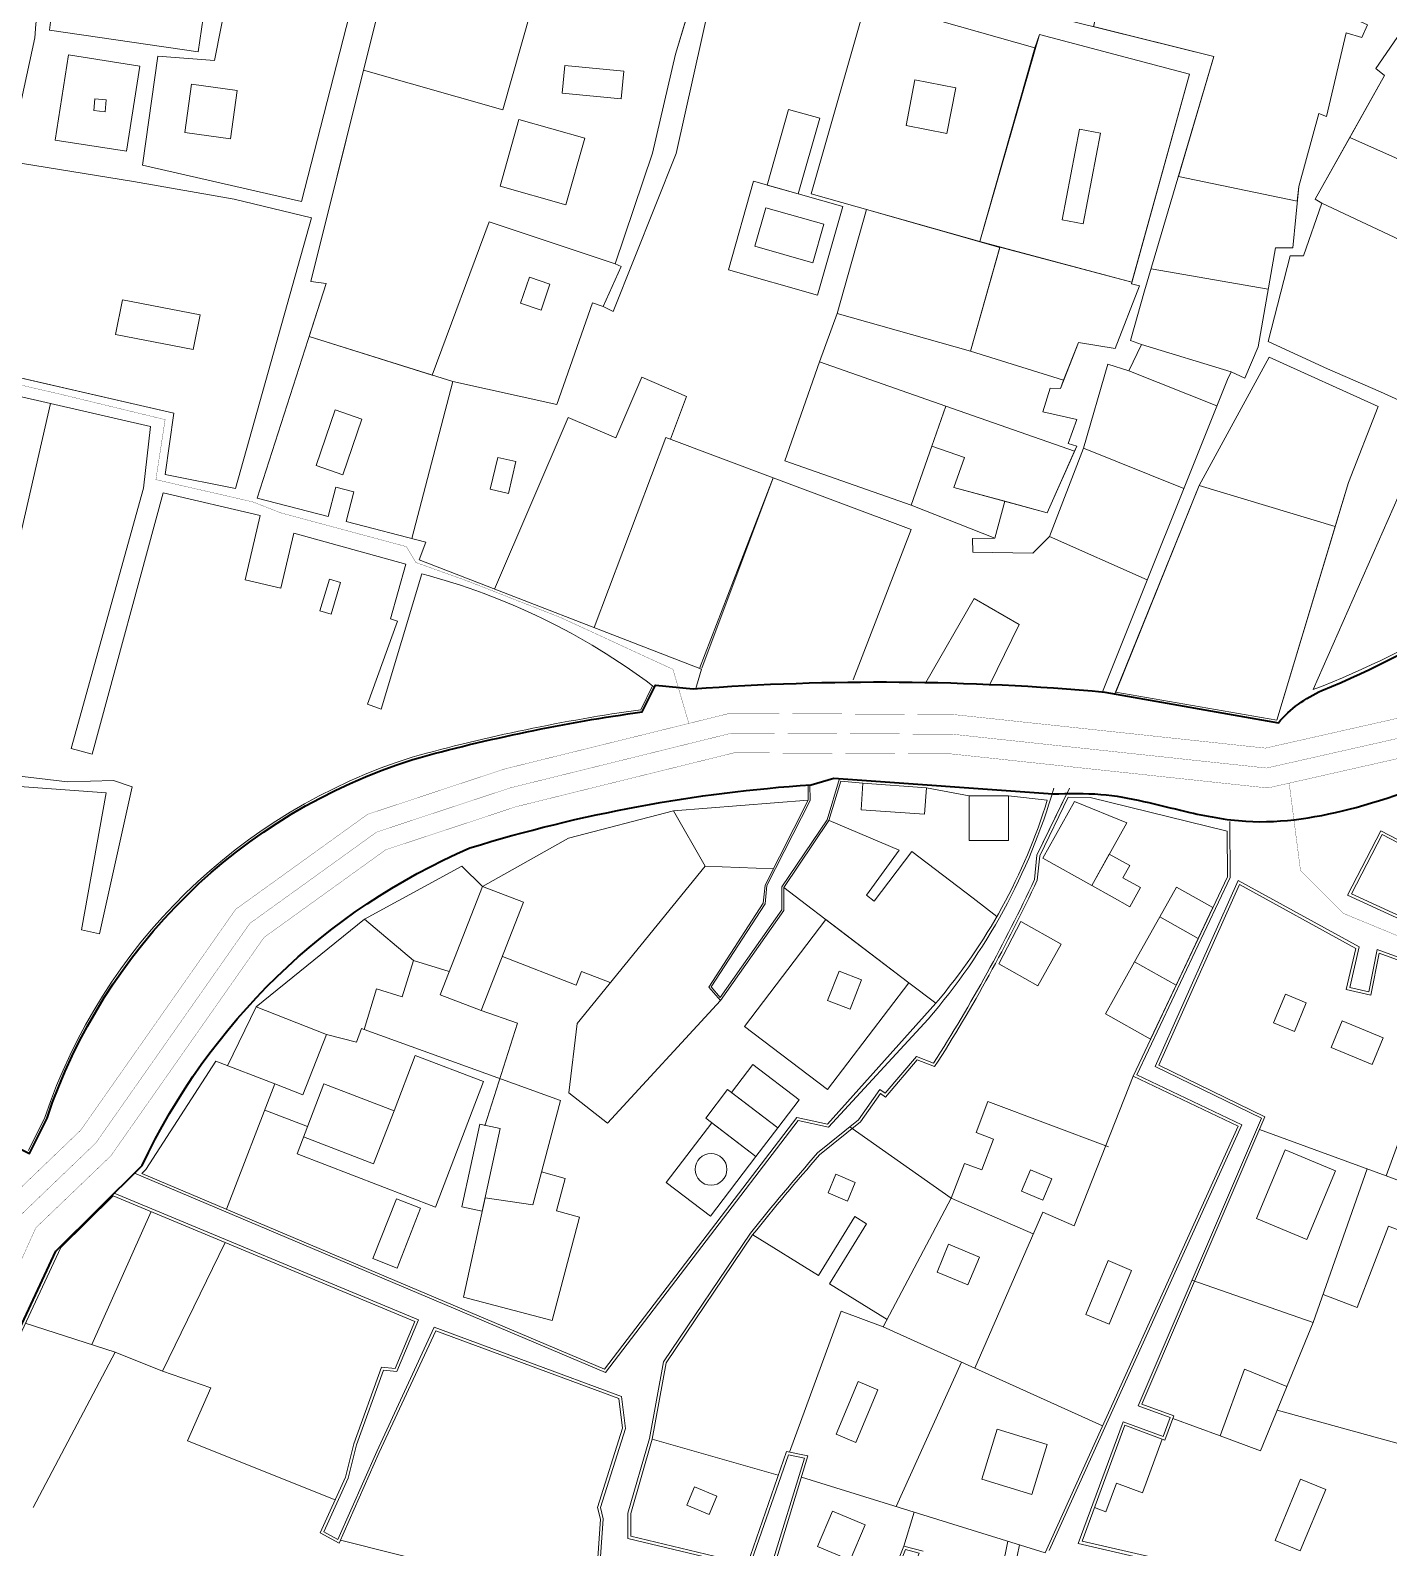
# Model space of a CAD drawing. Header units: millimetres. Extents: x 4203764 to 12476749, y 34048 to 3000914.
# Drawn here: x 11521632 to 11641389, y 2345947 to 2479745 of the extents above; entities that cross this region are included whole.
import ezdxf

# ---------------------------------------------------------------- set-up
doc = ezdxf.new("R2010")
doc.units = ezdxf.units.MM
doc.header["$MEASUREMENT"] = 0
for name, color, linetype, lineweight in [('2', 240, 'Continuous', 25), ('4', 1, 'Continuous', 35), ('building property', 253, 'Continuous', 15), ('road netwrk', 1, 'Continuous', 35), ('streets', 254, 'Continuous', 9)]:
    doc.layers.add(name, color=color, linetype=linetype, lineweight=lineweight)

msp = doc.modelspace()

# ---------------------------------------------------------------- linework, layer by layer
at = {"layer": '2', "const_width": 23.31871}
for points in [[(11505356.28519, 2345489.68327), (11519229.12762, 2376194.86505), (11526080.73421, 2382768.16634), (11539732.61262, 2402235.21558), (11551364.12316, 2410613.61688), (11563474.46473, 2414618.87099), (11583280.0232, 2419514.98877), (11603038.86146, 2419409.75964), (11630527.0564, 2416450.09725), (11642082.86143, 2419063.66975), (11652342.31561, 2425213.69798), (11663641.62653, 2436448.46642), (11682105.88954, 2452723.95054), (11698082.97179, 2466044.24547), (11711912.35094, 2476248.7922), (11731263.85979, 2486862.80002), (11746716.76447, 2504453.27824), (11765604.68062, 2521138.03857), (11774533.46919, 2525254.88893)], [(11775368.15101, 2521815.494), (11767521.78675, 2518197.72353), (11749180.74704, 2501996.04996), (11733469.68941, 2484111.70895), (11713786.80507, 2473315.94672), (11700227.79147, 2463310.89975), (11684366.46325, 2450087.11042), (11666016.29917, 2433912.1998), (11654490.86297, 2422452.59771), (11643391.42135, 2415799.03914), (11630729.6785, 2412935.33706), (11602843.21797, 2415937.88083), (11583693.8075, 2416039.86434), (11564437.85766, 2411279.61492), (11552961.08305, 2407483.90045), (11542238.85513, 2399760.47296), (11528729.53746, 2380496.7098), (11522117.65889, 2374153.39902), (11508585.52512, 2344202.31802)], [(11579689.33836, 2418627.33817), (11578288.10865, 2423398.37838), (11568379.33382, 2427966.3005), (11560059.6008, 2431228.8038), (11555632.33055, 2432816.18389), (11554791.98281, 2434215.36275), (11543703.18768, 2437198.1549), (11541247.00338, 2438163.16691), (11532699.11019, 2440124.5409), (11533514.76869, 2445417.67972), (11524473.79321, 2447611.90267), (11510095.97274, 2450954.69477), (11497566.59509, 2453837.41354), (11491899.87419, 2455311.89434), (11483708.04648, 2457364.03542), (11469979.4236, 2461397.66991)], [(11632617.8228, 2413362.37801), (11633617.79301, 2405653.72251), (11637386.64016, 2401879.87668), (11663182.17245, 2391238.39518), (11671757.52959, 2388717.13569)]]:
    msp.add_lwpolyline(points, dxfattribs=at)
at = {"layer": '4', "const_width": 23.31871}
msp.add_lwpolyline([(11481294.00148, 2243093.91698), (11487913.32139, 2268578.20495), (11496333.736, 2302985.95585), (11502520.64212, 2332035.24142), (11506970.90516, 2344846.00064), (11520673.39326, 2375174.13203), (11527405.13584, 2381632.43807), (11540985.73388, 2400997.84427), (11552162.60311, 2409048.75867), (11563956.1612, 2412949.24295), (11583486.91535, 2417777.42656), (11602941.03972, 2417673.82023), (11630628.36745, 2414692.71715), (11642737.14139, 2417431.35445), (11653416.58929, 2423833.14784), (11664828.96285, 2435180.33311), (11683236.17639, 2451405.53048), (11699155.38163, 2464677.57261), (11712849.578, 2474782.36946), (11732366.7746, 2485487.25449), (11747948.75576, 2503224.6641), (11766563.23369, 2519667.88105), (11774950.8101, 2523535.19147)], dxfattribs=at)
at = {"layer": 'building property'}
for p, q in [((11582085.30097, 2484679.94973), (11578583.69119, 2468886.06009)), ((11610195.13806, 2478209.10603), (11595135.80073, 2482486.01384)), ((11578583.69119, 2468886.06009), (11573015.2565, 2454951.95815)), ((11632935.26459, 2460562.47564), (11633456.66442, 2465983.89189)), ((11629873.0866, 2451836.84281), (11631401.84377, 2460561.86967)), ((11631401.84377, 2460561.86967), (11632935.26459, 2460562.47564)), ((11547721.90106, 2457435.34928), (11541640.43959, 2438495.8759)), ((11592751.77027, 2454786.17172), (11591194.48294, 2450502.61556)), ((11604512.28083, 2451446.14298), (11612723.38391, 2448882.37238)), ((11628696.38074, 2449068.74991), (11629873.0866, 2451836.84281)), ((11616164.99806, 2421416.77063), (11627175.07914, 2448942.99664)), ((11627175.07914, 2448942.99664), (11627503.26014, 2449634.7715)), ((11627503.26014, 2449634.7715), (11628696.38074, 2449068.74991)), ((11547891.22515, 2436861.23629), (11548556.51776, 2439456.83417)), ((11548556.51776, 2439456.83417), (11550144.89713, 2439049.70752)), ((11541640.43959, 2438495.8759), (11547891.22515, 2436861.23629)), ((11550144.89713, 2439049.70752), (11549477.62284, 2436446.37827)), ((11549477.62284, 2436446.37827), (11556508.1202, 2434607.83664)), ((11556508.1202, 2434607.83664), (11555903.95169, 2433044.91931)), ((11555903.95169, 2433044.91931), (11580802.27934, 2423420.10725)), ((11555400.43346, 2397717.98355), (11554427.9227, 2394531.34388)), ((11558567.89203, 2396751.32655), (11555400.43346, 2397717.98355)), ((11552163.54922, 2395222.39395), (11551066.67914, 2391628.26435)), ((11554427.9227, 2394531.34388), (11552163.54922, 2395222.39395)), ((11564596.8111, 2392208.45353), (11561393.56109, 2393304.08742)), ((11561708.23377, 2383156.55976), (11564596.8111, 2392208.45353)), ((11618859.22785, 2387510.18519), (11613668.22755, 2374328.70195)), ((11542293.26587, 2384531.26442), (11546073.27047, 2383078.61188)), ((11545721.08761, 2382162.18294), (11545721.08761, 2382162.18294)), ((11641179.14411, 2378728.87742), (11630010.29945, 2382817.02532)), ((11610897.90901, 2375534.64388), (11604903.61803, 2361764.41578)), ((11613668.22755, 2374328.70195), (11610897.90901, 2375534.64388)), ((11596833.03162, 2365420.08433), (11593123.86129, 2366788.54162)), ((11634744.84984, 2365796.06592), (11630101.63362, 2354493.51752)), ((11604903.61803, 2361764.41578), (11616160.65264, 2356676.81439))]:
    msp.add_line(p, q, dxfattribs=at)
for points in [[(11528962.64701, 2521103.0964), (11525147.31666, 2503658.18619), (11522101.20202, 2480298.11882), (11522014.47242, 2479098.66063), (11519917.81205, 2469308.25212), (11519917.81205, 2469308.25212), (11518109.77106, 2469608.53216), (11517937.71305, 2468012.87363), (11502583.67891, 2470015.27571), (11498456.36151, 2454213.64399), (11484847.29781, 2457337.63778), (11469889.52605, 2461824.23815)], [(11541875.47239, 2512084.90259), (11541813.78592, 2512098.11317), (11528379.20932, 2515218.69529), (11525392.1216, 2500649.40774), (11568040.7479, 2491224.13791), (11567893.82614, 2489750.65565), (11574679.65859, 2488316.74989), (11574924.9211, 2489222.22087), (11593543.132, 2484003.63114), (11613285.14248, 2480585.71066), (11625987.25017, 2477443.3296), (11619869.87453, 2456787.88705), (11618623.5396, 2452386.95216), (11619592.895, 2452047.44265), (11618491.72973, 2449732.71669), (11616629.63238, 2450294.29084), (11614483.8942, 2442897.68445)], [(11647001.23467, 2486188.73079), (11640266.88761, 2476381.32945), (11641024.26237, 2475750.00545), (11637963.21789, 2470307.08481), (11646006.80129, 2466715.67584)], [(11637963.21789, 2470307.08481), (11646006.80129, 2466715.67584), (11643364.79391, 2460798.44199), (11635510.24335, 2464518.1832)], [(11622851.63399, 2466855.85815), (11633331.49442, 2464682.39811)], [(11643364.79391, 2460798.44199), (11635510.24335, 2464518.1832), (11633866.98415, 2459870.58422), (11632694.20002, 2459854.54832), (11630753.93352, 2452308.42461), (11635999.69821, 2449885.40279), (11640677.86263, 2447861.73724), (11645247.90582, 2445784.01631)], [(11557060.54761, 2449343.24899), (11562091.99822, 2462852.07769), (11573186.28025, 2459146.85606)], [(11620442.85816, 2458722.57788), (11630762.7476, 2456914.37657)], [(11558872.39817, 2448773.91834), (11568044.56975, 2446765.70055), (11571197.95887, 2455710.44251), (11572131.23216, 2455392.4607)], [(11546217.56372, 2452750.39697), (11558872.39817, 2448773.91834), (11555253.62508, 2434935.89899)], [(11619592.895, 2452047.44265), (11627503.26014, 2449634.7715)], [(11591194.48294, 2450502.61556), (11588145.39323, 2441778.72778), (11599305.11074, 2437878.29019)], [(11591194.48294, 2450502.61556), (11602354.20045, 2446602.17796), (11601119.55564, 2443069.68013), (11603979.80597, 2442069.99282), (11603053.51323, 2439419.73498), (11611294.82251, 2437212.9821)], [(11562558.78233, 2430472.39737), (11569063.84455, 2445595.65707), (11573244.32396, 2443797.48133), (11575550.47423, 2449158.92266), (11579477.12954, 2447469.92587), (11578061.60752, 2443701.50342)], [(11618491.72973, 2449732.71669), (11626249.76247, 2446629.61896)], [(11602354.20045, 2446602.17796), (11613697.40735, 2442637.60891)], [(11571348.56869, 2427074.57712), (11577651.90237, 2443855.39982), (11587137.55348, 2440292.33112), (11580639.65094, 2423482.97363)], [(11601119.55564, 2443069.68013), (11599305.11074, 2437878.29019), (11606669.60048, 2434952.93234)], [(11614483.8942, 2442897.68445), (11623340.14878, 2439355.31431)], [(11580834.2198, 2423511.50842), (11587137.55348, 2440292.33112), (11599287.92063, 2435728.32257), (11594165.43438, 2422477.01539)], [(11624669.37656, 2439622.23448), (11636680.99891, 2435989.6187)], [(11611494.07653, 2435101.33865), (11620111.92865, 2431284.46394)], [(11600584.4505, 2422245.37312), (11604836.69511, 2429633.1223), (11608820.4986, 2427340.12256), (11606213.07226, 2422071.48264)], [(11513472.7708, 2414838.6096), (11524901.53131, 2413464.93256), (11528959.79063, 2413609.27749), (11530617.63691, 2413038.97152), (11527722.51001, 2400081.02295), (11526155.67313, 2400431.09315), (11528304.72796, 2412522.00503), (11518659.85282, 2413202.25841)], [(11590197.25195, 2413232.11872), (11590216.10407, 2411867.84744), (11586403.99393, 2404373.33429), (11586252.81508, 2402791.03034), (11581447.14402, 2395376.66719), (11582478.59023, 2394183.68748), (11588064.63556, 2402145.07488), (11588063.8367, 2404166.60624), (11592046.19628, 2410065.35102), (11593095.70768, 2413540.69905), (11595043.63374, 2413348.3568)], [(11600636.85083, 2412942.45634), (11604391.6922, 2412245.52909)], [(11578350.52247, 2410908.76962), (11590216.10407, 2411867.84744)], [(11581129.28829, 2406027.27704), (11578350.52247, 2410908.76962), (11569068.0106, 2408505.14346), (11561483.82189, 2404258.67443)], [(11592047.31798, 2410069.06542), (11598218.15121, 2407464.3603)], [(11643705.11282, 2407324.84391), (11640810.00928, 2408821.65816), (11638113.36284, 2403605.8669), (11663949.4789, 2391734.11231)], [(11598218.15121, 2407464.3603), (11595341.21463, 2403472.53033), (11596030.19817, 2402947.99402), (11599358.57216, 2407319.84565), (11604750.45059, 2403214.90582), (11606851.91739, 2401615.01908)], [(11551095.94839, 2401376.47012), (11559683.68818, 2406030.11463), (11561483.82189, 2404258.67443)], [(11587128.54431, 2405797.78221), (11581129.28829, 2406027.27704), (11569833.66903, 2392180.43437), (11569116.78692, 2386050.09851), (11572502.8068, 2383388.03461), (11582478.59023, 2394183.68748)], [(11654384.2106, 2393304.0273), (11640553.01044, 2398366.68093), (11639824.46504, 2394652.62647), (11637654.79004, 2395161.61663), (11638506.27505, 2398791.2462), (11628241.44341, 2404434.80394), (11621127.4252, 2388502.64873), (11630486.97124, 2383929.49804), (11619635.20016, 2358603.26836), (11622449.8314, 2357568.87283), (11621665.16128, 2355433.75433), (11618121.28504, 2356736.1522), (11614365.26736, 2346515.87917), (11623054.75839, 2344512.95784)], [(11561483.82189, 2404258.67443), (11557774.87345, 2394709.62231), (11561393.56109, 2393304.08742), (11565102.50953, 2402853.13954), (11561483.82189, 2404258.67443)], [(11601454.57022, 2393950.93468), (11599076.15702, 2395761.66599), (11593684.2786, 2399866.60583), (11588063.84115, 2404155.35379)], [(11541543.82786, 2393622.61801), (11551095.94839, 2401376.47012), (11555400.43346, 2397717.98355)], [(11563248.03531, 2398078.61348), (11569747.12716, 2395535.55096), (11570228.11717, 2396764.77685), (11572763.9319, 2395772.52508)], [(11655739.93564, 2382753.51485), (11651881.1487, 2374693.00777), (11641179.14411, 2378728.87742), (11647443.95511, 2395844.37877)], [(11539005.68954, 2388446.64777), (11541543.82786, 2393622.61801), (11547743.41948, 2391187.88473), (11545662.23644, 2385888.54249)], [(11547743.41948, 2391187.88473), (11550391.30844, 2390514.45225), (11550828.14613, 2391726.61477), (11551073.81335, 2391651.64112)], [(11565941.13337, 2376186.84414), (11568373.32649, 2385391.31528), (11551066.67914, 2391628.26435)], [(11547516.87015, 2386835.0597), (11553693.95466, 2384461.21141), (11555574.00311, 2389353.35982), (11561598.52545, 2387038.14103), (11557349.25095, 2375980.93581), (11545147.64409, 2380670.00288), (11547516.87015, 2386835.0597)], [(11543181.27023, 2386841.97568), (11545655.124, 2385870.43199)], [(11553693.95466, 2384461.21141), (11551898.17212, 2379788.33465), (11545721.08761, 2382162.18294)], [(11616695.68609, 2381283.45188), (11606052.76052, 2385297.64311), (11605015.66477, 2382547.96522), (11606543.57601, 2381971.68308), (11605516.82995, 2379249.44559), (11605516.82995, 2379249.44559), (11603988.91871, 2379825.72773), (11602830.45283, 2376754.25818), (11610059.04808, 2373607.59257)], [(11593882.21659, 2383057.8191), (11602830.45283, 2376754.25818)], [(11566703.87212, 2379073.37758), (11568799.12882, 2378503.98188), (11568020.1451, 2375637.48525), (11570044.78583, 2375102.49338), (11567633.53027, 2365977.25898), (11559833.48557, 2368038.34589), (11561729.45959, 2376781.4915), (11565941.13337, 2376186.84414)], [(11639484.05852, 2379349.33198), (11634744.84984, 2365796.06592), (11624050.62072, 2369535.54711)], [(11511113.08446, 2344170.26567), (11524307.37193, 2372405.39003), (11528934.61873, 2376976.43128), (11555517.04374, 2365895.2013), (11553784.51861, 2361739.09956), (11552599.26727, 2361869.61365), (11550152.85799, 2355089.9008), (11549421.12673, 2352150.52769), (11547173.56034, 2347248.04987), (11548850.82407, 2346330.13909), (11552397.99967, 2354330.23261), (11557377.492, 2365078.02618), (11573515.94021, 2359092.27599), (11573845.28119, 2356468.87267), (11571630.49565, 2349491.56828), (11571885.78293, 2348472.98053), (11571599.41296, 2344194.16826)], [(11602830.45283, 2376754.25818), (11596833.03162, 2365420.08433), (11604903.61803, 2361764.41578)], [(11527059.26456, 2363854.24935), (11532270.80207, 2375585.69982)], [(11585325.88477, 2373534.04488), (11591120.79584, 2369958.03533), (11594325.17736, 2375150.72445), (11595359.32978, 2374512.55435), (11592089.84923, 2369214.37247), (11597178.98975, 2366073.89026)], [(11635607.74138, 2368263.7772), (11638600.97603, 2367110.83024), (11641371.90428, 2374304.60299)], [(11641371.90428, 2374304.60299), (11649822.50077, 2371049.56598), (11647562.31947, 2363699.28975)], [(11529111.22987, 2363199.24426), (11533284.56526, 2361499.15407), (11538816.04414, 2372857.23044)], [(11521187.31678, 2365728.62591), (11529111.22987, 2363199.24426)], [(11593123.86129, 2366788.54162), (11588554.95089, 2354380.25224)], [(11521877.07731, 2349497.14931), (11529111.22987, 2363199.24426)], [(11631566.58789, 2358059.51913), (11642544.57224, 2355037.32826), (11646507.84408, 2363982.78931), (11652362.88599, 2362408.63989), (11650947.62184, 2358500.27102), (11657170.79889, 2357497.13739), (11655704.20758, 2350792.82744)], [(11597956.76359, 2349575.72473), (11603720.51869, 2362300.31476)], [(11632423.24173, 2360144.79172), (11628680.47253, 2361682.36413), (11626521.99406, 2355809.05864)], [(11533284.56526, 2361499.15407), (11537542.95927, 2360054.35933), (11535501.05512, 2355373.76821), (11548513.13695, 2350169.98563)], [(11630101.63362, 2354493.51752), (11626521.99406, 2355809.05864), (11622364.59143, 2357336.9315)], [(11587578.39216, 2352331.69351), (11576463.9622, 2355510.07324)], [(11621433.21995, 2355518.99429), (11619691.36707, 2350779.34354), (11617390.91714, 2351624.77405), (11616464.66897, 2349104.41607), (11615453.18399, 2349476.14346)], [(11589616.09754, 2352167.88095), (11611104.59401, 2345489.57258)], [(11598638.79568, 2346085.77228), (11599567.81419, 2349075.03392)], [(11558558.89532, 2344189.015), (11548976.84328, 2346614.35549)], [(11600338.04787, 2345623.27269), (11598638.79568, 2346085.77228), (11596802.60025, 2341432.10387)], [(11607340.48735, 2344208.29219), (11607818.15973, 2346510.94798)], [(11608442.17363, 2344208.72755), (11608853.17592, 2346189.28018)]]:
    msp.add_lwpolyline(points, dxfattribs=at)
for points in [[(11538602.0356, 2486797.60577), (11537684.93978, 2486930.1074), (11538028.61911, 2489308.84716), (11538865.06634, 2489187.99762), (11539883.01128, 2496233.59475), (11526297.98674, 2499071.65844), (11524244.14085, 2487091.46546), (11523306.06967, 2479753.73189), (11536421.99169, 2477858.74894), (11536854.22466, 2480850.40328), (11536129.50897, 2480955.1099), (11536417.83681, 2482950.74023), (11538012.94522, 2482720.27964), (11538602.0356, 2486797.60577)], [(11550873.74765, 2485509.2858), (11551787.32937, 2485350.45497), (11553468.03582, 2493395.53107), (11541246.26037, 2495948.79676), (11540183.51798, 2488833.99662), (11537881.14356, 2477089.58254), (11532863.8013, 2477468.17089), (11531516.49598, 2467868.96028), (11545540.01357, 2464644.79162), (11550873.74765, 2485509.2858)], [(11637647.92559, 2479539.73733), (11639021.54897, 2479105.87754), (11639531.17087, 2480241.67378), (11635685.77549, 2481967.06927), (11636932.10426, 2491830.9487), (11627748.98222, 2493370.29588), (11623239.6404, 2493835.40737), (11620992.78782, 2494366.2008), (11618502.93282, 2484390.02761), (11616564.63529, 2484873.78823), (11615365.93989, 2480070.9411), (11625987.25017, 2477443.3296), (11622851.63399, 2466855.85815), (11633331.49442, 2464682.39811), (11633456.66442, 2465983.89189), (11635231.74516, 2472399.56787), (11635899.94473, 2472141.52592), (11637647.92559, 2479539.73733)], [(11576472.62282, 2468909.55636), (11578525.54644, 2477644.25192), (11580698.2605, 2484913.12684), (11567775.67802, 2488326.11607), (11565795.97897, 2481521.53136), (11563300.98418, 2472736.45345), (11551013.21125, 2476226.22666), (11546360.50809, 2457583.29263), (11547721.90106, 2457435.34928), (11546217.56372, 2452750.39697), (11557060.54761, 2449343.24899), (11562091.99822, 2462852.07769), (11573186.28025, 2459146.85606), (11576472.62282, 2468909.55636)], [(11565795.97897, 2481521.53136), (11553122.02133, 2484676.02581), (11551013.21125, 2476226.22666), (11563300.98418, 2472736.45345)], [(11610195.13806, 2478209.10603), (11595343.94603, 2482426.8998), (11590488.63869, 2465330.97109), (11605339.83072, 2461113.17732)], [(11618756.05802, 2457527.24644), (11605339.83072, 2461113.17732), (11610609.77759, 2479388.63865), (11623820.75457, 2475873.08868)], [(11531271.86245, 2476591.75596), (11524985.90274, 2477575.61852), (11523811.80321, 2470074.22285), (11530097.76292, 2469090.36029), (11531271.86245, 2476591.75596)], [(11568753.89864, 2476652.00191), (11573959.93692, 2476150.82774), (11573723.95946, 2473699.56876), (11568517.92118, 2474200.74293)], [(11568517.92118, 2474200.74293), (11568753.89864, 2476652.00191), (11573959.93692, 2476150.82774), (11573723.95946, 2473699.56876), (11568517.92118, 2474200.74293)], [(11599621.20939, 2475383.74861), (11603224.11935, 2474683.54983), (11602441.29756, 2470655.49875), (11598838.3876, 2471355.69753)], [(11535836.38767, 2474996.82677), (11539864.48918, 2474448.45308), (11539284.99738, 2470191.77218), (11535256.89587, 2470740.14586)], [(11539284.99738, 2470191.77218), (11535256.89587, 2470740.14586), (11535836.38767, 2474996.82677), (11539864.48918, 2474448.45308), (11539284.99738, 2470191.77218)], [(11527330.73331, 2473699.5302), (11528330.53273, 2473603.28165), (11528230.88553, 2472568.1781), (11527231.08611, 2472664.42665)], [(11527231.08611, 2472664.42665), (11527330.73331, 2473699.5302), (11528330.53273, 2473603.28165), (11528230.88553, 2472568.1781), (11527231.08611, 2472664.42665)], [(11588489.06265, 2472764.69829), (11591226.33029, 2471987.3041), (11589334.43382, 2465325.78404), (11586597.16618, 2466103.17823)], [(11568834.50293, 2464364.09609), (11563041.14411, 2466009.43154), (11564711.28941, 2471890.14785), (11570504.64824, 2470244.8124)], [(11563041.14411, 2466009.43154), (11564711.28941, 2471890.14785), (11570504.64824, 2470244.8124), (11568834.50293, 2464364.09609), (11563041.14411, 2466009.43154)], [(11614120.27713, 2471023.74436), (11615976.55251, 2470669.68485), (11614451.40323, 2462673.57979), (11612595.12784, 2463027.63931)], [(11646006.80129, 2466715.67584), (11637963.21789, 2470307.08481), (11634902.17342, 2464864.16417), (11635510.24335, 2464518.1832), (11643364.79391, 2460798.44199), (11646006.80129, 2466715.67584)], [(11546411.83778, 2463199.89021), (11539616.30707, 2464871.17869), (11530724.30299, 2466403.39213), (11519683.53893, 2468214.3079), (11518981.99473, 2468364.54677), (11518785.20185, 2466813.98191), (11518617.80673, 2466835.22718), (11514856.30746, 2450448.99637), (11534281.91849, 2445989.79995), (11533529.31925, 2440572.6123), (11539709.59234, 2439348.28139), (11546411.83778, 2463199.89021)], [(11591043.46555, 2456379.38174), (11583178.17826, 2458613.15258), (11585401.79018, 2466442.66946), (11593267.07746, 2464208.89862)], [(11590622.50272, 2459255.07796), (11585516.31593, 2460705.25401), (11586482.27074, 2464106.45879), (11591588.45753, 2462656.28275)], [(11604512.28083, 2451446.14298), (11592751.77027, 2454786.17172), (11595354.09406, 2463949.16367), (11607114.60462, 2460609.13494)], [(11619428.73599, 2457201.51709), (11618720.13922, 2457397.13785), (11618756.05802, 2457527.24644), (11607122.4379, 2460636.71654), (11604512.28083, 2451446.14298), (11612723.38391, 2448882.37238), (11614029.3169, 2452204.99535), (11617286.55388, 2451682.20166), (11619428.73599, 2457201.51709)], [(11565629.14116, 2457992.48964), (11567442.47695, 2457375.79259), (11566655.25576, 2455061.04767), (11564841.91997, 2455677.74472)], [(11529746.16697, 2455982.39017), (11536594.54831, 2454651.45816), (11536001.3291, 2451599.01724), (11529152.94777, 2452929.94926)], [(11529746.16697, 2455982.39017), (11536594.54831, 2454651.45816), (11536001.3291, 2451599.01724), (11529152.94777, 2452929.94926), (11529746.16697, 2455982.39017)], [(11611544.38658, 2448197.9914), (11612443.03381, 2448169.091), (11612723.38391, 2448882.37238), (11604512.28083, 2451446.14298), (11592751.77027, 2454786.17172), (11591194.48294, 2450502.61556), (11602354.20045, 2446602.17796), (11613697.40735, 2442637.60891), (11613891.54935, 2443075.94844), (11613129.36902, 2443317.48382), (11613890.02407, 2445415.68034), (11610914.00211, 2446090.06355), (11611544.38658, 2448197.9914)], [(11640468.87355, 2446564.99607), (11630858.58888, 2450921.1382), (11624669.37656, 2439622.23448), (11636680.99891, 2435989.6187), (11637853.74677, 2439867.43161), (11640468.87355, 2446564.99607)], [(11514567.74022, 2448871.36262), (11523415.58349, 2446842.66783), (11520406.32231, 2433718.23367), (11511558.47904, 2435746.92847)], [(11548505.79439, 2446274.45676), (11550865.23716, 2445472.03429), (11549194.6128, 2440559.731), (11546835.17003, 2441362.15347)], [(11602354.20045, 2446602.17796), (11601119.55564, 2443069.68013), (11603979.80597, 2442069.99282), (11603053.51323, 2439419.73498), (11611294.82251, 2437212.9821), (11613697.40735, 2442637.60891), (11602354.20045, 2446602.17796)], [(11562835.03002, 2442086.88581), (11564438.30722, 2441715.11161), (11563789.01287, 2438915.02806), (11562185.73566, 2439286.80226)], [(11603053.51323, 2439419.73498), (11603979.80597, 2442069.99282), (11601119.55564, 2443069.68013), (11599305.11074, 2437878.29019), (11606669.60048, 2434952.93234), (11607545.03902, 2438217.05139), (11603053.51323, 2439419.73498)], [(11636680.99891, 2435989.6187), (11624669.37656, 2439622.23448), (11617320.90628, 2421392.50036), (11631519.52822, 2418922.67838), (11636680.99891, 2435989.6187)], [(11547995.33719, 2431345.13262), (11547160.33487, 2428542.70524), (11548141.64888, 2428250.31605), (11548976.6512, 2431052.74343)], [(11547160.33487, 2428542.70524), (11547995.33719, 2431345.13262), (11548976.6512, 2431052.74343), (11548141.64888, 2428250.31605), (11547160.33487, 2428542.70524)], [(11595043.63374, 2413348.3568), (11600636.85083, 2412942.45634), (11600467.90944, 2410614.48191), (11594874.69235, 2411020.38238)], [(11604391.6922, 2412245.52909), (11604393.24902, 2408305.94299), (11607870.19982, 2408307.31699), (11607868.643, 2412246.90309)], [(11615213.68727, 2404340.23224), (11618302.19822, 2409874.92029), (11613692.37166, 2411729.07224), (11610909.49656, 2406742.09121)], [(11617017.48782, 2403333.66101), (11618577.57301, 2402463.08978), (11619519.29869, 2404150.6855), (11617959.2135, 2405021.25673), (11618561.7433, 2406101.00504), (11616757.94275, 2407107.57626), (11615213.68727, 2404340.23224)], [(11624606.86876, 2399667.96885), (11625889.93214, 2402381.98792), (11622679.31342, 2404189.2189), (11621213.12498, 2401561.77293)], [(11591908.17031, 2386346.44569), (11584595.41651, 2391913.78457), (11591763.40322, 2401329.00487), (11599076.15702, 2395761.66599)], [(11608953.01712, 2401149.71902), (11607018.81858, 2397425.43257), (11610470.68012, 2395497.03799), (11612515.64808, 2399161.67117)], [(11622662.37208, 2395554.84309), (11624606.86876, 2399667.96885), (11621209.37605, 2401587.53087), (11618987.35133, 2397605.60759)], [(11592936.60474, 2396786.34903), (11591928.21591, 2394208.35098), (11593909.37803, 2393433.41565), (11594917.76686, 2396011.41371)], [(11620406.16868, 2390782.37498), (11622662.37208, 2395554.84309), (11618987.35133, 2397605.60759), (11616420.81627, 2393006.31324)], [(11632292.10575, 2394754.0766), (11631242.52549, 2392234.23121), (11633079.64538, 2391469.02364), (11634129.22564, 2393988.86903)], [(11637296.37774, 2392399.16228), (11636319.03807, 2390052.753), (11639942.52821, 2388543.47639), (11640919.86788, 2390889.88567)], [(11587528.68423, 2382979.12978), (11583463.01989, 2386074.39755), (11585343.65805, 2388544.63407), (11589409.32238, 2385449.3663)], [(11587528.68423, 2382979.12978), (11583099.88171, 2386350.86157), (11581175.34893, 2383822.96904), (11585604.15145, 2380451.23725)], [(11561252.7285, 2383301.28382), (11559671.63621, 2376010.19226), (11561477.29034, 2375618.63143), (11563058.38264, 2382909.72299)], [(11585604.15145, 2380451.23725), (11581702.37346, 2383421.73522), (11577689.2938, 2378150.51603), (11581591.07179, 2375180.01806)], [(11632262.05697, 2381022.52149), (11629745.58337, 2374980.94028), (11634179.15096, 2373134.24562), (11636695.62455, 2379175.82683)], [(11609799.42935, 2379276.01135), (11609008.67448, 2377377.5572), (11610913.37238, 2376584.20165), (11611704.12725, 2378482.6558)], [(11592653.02676, 2378867.09119), (11591968.15705, 2377222.84744), (11593673.02863, 2376512.72468), (11594357.89834, 2378156.96843)], [(11553899.85704, 2376703.89224), (11551839.46034, 2371436.38184), (11553963.9142, 2370605.39768), (11556024.31089, 2375872.90808)], [(11604288.90649, 2369121.63882), (11605307.18006, 2371566.32272), (11602592.18195, 2372697.1891), (11601573.90838, 2370252.5052)], [(11616655.76083, 2371257.65306), (11614676.06961, 2366504.78567), (11616738.20865, 2365645.85185), (11618717.89986, 2370398.71923)], [(11594416.64482, 2355224.69229), (11596349.01801, 2359863.95796), (11594620.80315, 2360583.80379), (11592688.42996, 2355944.53812)], [(11609938.4975, 2350636.08124), (11605507.07459, 2351992.93786), (11606859.16939, 2356408.80891), (11611290.5923, 2355051.95229)], [(11580176.38348, 2351298.88753), (11579503.40282, 2349683.18715), (11581472.73787, 2348862.90857), (11582145.71854, 2350478.60895)], [(11633625.40004, 2351996.47599), (11631371.87515, 2346586.18531), (11633588.28701, 2345662.9929), (11635841.81189, 2351073.28358)], [(11592345.99744, 2349165.84331), (11591041.40011, 2346033.74977), (11593917.6924, 2344835.70023), (11595222.28973, 2347967.79377)]]:
    msp.add_lwpolyline(points, close=True, dxfattribs=at)
for points in [[(11521470.14951, 2380978.2772), (11522911.12592, 2383889.30494, -0.2394004061), (11555305.75211, 2415656.02333, -0.0327681345), (11575446.37234, 2419837.13231), (11576491.43952, 2421946.99733, 0.0980076523), (11556136.81575, 2431815.17289), (11552553.98826, 2419881.98708), (11551363.86287, 2420311.70272), (11554011.16084, 2427643.56649), (11553396.99286, 2427854.5812), (11554728.81509, 2432682.81351), (11544857.67767, 2435405.67344), (11543726.83603, 2430565.77942), (11540566.55227, 2431304.17998), (11541887.55326, 2436957.93783), (11533342.69997, 2438954.44351), (11527094.90278, 2415912.19844), (11525236.5716, 2416422.59432), (11531599.38611, 2439361.76894), (11531599.38611, 2439361.76894), (11532220.69903, 2444823.76994), (11523415.58349, 2446842.66783), (11520406.32231, 2433718.23367)], [(11538933.61402, 2375788.98149), (11543181.27023, 2386841.97568), (11537974.63804, 2388842.87998), (11531804.48836, 2379302.85771), (11531469.95933, 2378945.24183), (11572264.68787, 2361693.8028), (11589224.94254, 2383891.97231), (11591909.41373, 2383286.4609), (11601454.57022, 2393950.93468, 0.1027303901), (11611295.65365, 2411872.1876), (11607868.643, 2412246.90309)], [(11587226.67587, 2344364.15451), (11590188.34397, 2354036.80793), (11588306.45702, 2354432.50164), (11584861.35999, 2344491.78302), (11574563.72279, 2346950.58078), (11574562.92901, 2348959.25281), (11576467.15463, 2355521.0741), (11577703.01628, 2362236.2112), (11585313.54332, 2373518.52537, -0.0121976759), (11591211.1851, 2380575.23828), (11594830.40834, 2383508.14388), (11596590.81325, 2385993.35083), (11597031.24778, 2385681.36752), (11599833.83711, 2388974.04005), (11601362.02415, 2388363.57879, 0.0334947747), (11610409.48267, 2404801.1261), (11610625.97889, 2406948.19674), (11613128.61925, 2412125.23678), (11615063.33609, 2412098.25267), (11627147.73525, 2409116.86274), (11627174.01741, 2405098.16855), (11618859.22785, 2387510.18519), (11628112.80052, 2383122.62492), (11611104.59401, 2345489.57258)]]:
    msp.add_lwpolyline(points, format="xyb", dxfattribs=at)
msp.add_lwpolyline([(11659938.15402, 2436918.18888), (11644445.03038, 2443606.95979), (11634740.38874, 2421615.27905, 0.0885029309), (11659938.15402, 2436918.18888)], format="xyb", close=True, dxfattribs=at)
msp.add_circle((11581646.72262, 2379300.87664), 1400.11885, dxfattribs=at)
at = {"layer": 'road netwrk'}
for points in [[(11501842.29498, 2344125.36864, -0.1002282472), (11518080.33804, 2382426.48275), (11521563.34664, 2380702.37232), (11523101.83228, 2383810.38595, -0.239454439), (11555364.23931, 2415458.54619, -0.032935725), (11575582.61249, 2419648.2446), (11576751.58987, 2422008.26941), (11580083.06702, 2421682.7043, -0.0405471749), (11616379.18861, 2421397.78237), (11631663.85864, 2418688.55641, -0.1099212459), (11635502.24929, 2421527.29757, 0.081966829), (11660317.40682, 2436978.75093), (11660132.38047, 2438426.2653), (11674745.28115, 2451228.83267), (11699567.9464, 2471586.71713), (11698786.43392, 2473124.8217), (11720548.01243, 2484443.62383, 0.1076487411), (11739541.66676, 2503632.44386)], [(11510878.41512, 2344247.67973), (11523865.96451, 2372096.23879), (11531494.61293, 2379632.22469, -0.1835036204), (11560392.33749, 2407656.852, -0.0580693359), (11590459.4389, 2413215.75185), (11592471.18735, 2413807.30602), (11611784.48469, 2412405.73763)]]:
    msp.add_lwpolyline(points, format="xyb", dxfattribs=at)
msp.add_spline([(11611784.48469, 2412405.73763), (11616023.71877, 2412372.05244), (11623518.06758, 2410861.56107), (11628800.89194, 2410004.66198), (11638511.71716, 2411226.31687), (11648988.9116, 2415548.21618), (11657444.4307, 2422173.98915), (11667272.3727, 2431880.92888), (11683020.67647, 2444646.33476)], degree=3, dxfattribs=at)
at = {"layer": 'streets'}
for p, q in [((11553122.02133, 2484676.02581), (11546360.50809, 2457583.29263)), ((11578525.54644, 2477644.25192), (11580698.2605, 2484913.12684)), ((11610609.77759, 2479388.63865), (11610195.13806, 2478209.10603)), ((11623820.75457, 2475873.08868), (11610609.77759, 2479388.63865)), ((11635899.94473, 2472141.52592), (11637647.92559, 2479539.73733)), ((11637647.92559, 2479539.73733), (11639021.54897, 2479105.87754)), ((11639021.54897, 2479105.87754), (11639531.17087, 2480241.67378)), ((11576472.62282, 2468909.55636), (11578525.54644, 2477644.25192)), ((11618720.13922, 2457397.13785), (11623820.75457, 2475873.08868)), ((11633456.66442, 2465983.89189), (11635231.74516, 2472399.56787)), ((11635231.74516, 2472399.56787), (11635899.94473, 2472141.52592)), ((11573186.28025, 2459146.85606), (11576472.62282, 2468909.55636)), ((11572131.23216, 2455392.4607), (11573736.60147, 2458927.69374)), ((11573736.60147, 2458927.69374), (11573186.28025, 2459146.85606)), ((11546360.50809, 2457583.29263), (11547721.90106, 2457435.34928)), ((11617286.55388, 2451682.20166), (11619428.73599, 2457201.51709)), ((11619428.73599, 2457201.51709), (11618720.13922, 2457397.13785)), ((11573015.2565, 2454951.95815), (11572131.23216, 2455392.4607)), ((11612443.03381, 2448169.091), (11614029.3169, 2452204.99535)), ((11614029.3169, 2452204.99535), (11617286.55388, 2451682.20166)), ((11610914.00211, 2446090.06355), (11611544.38658, 2448197.9914)), ((11611544.38658, 2448197.9914), (11612443.03381, 2448169.091)), ((11613890.02407, 2445415.68034), (11610914.00211, 2446090.06355)), ((11613129.36902, 2443317.48382), (11613890.02407, 2445415.68034)), ((11613891.54935, 2443075.94844), (11613129.36902, 2443317.48382)), ((11611294.82251, 2437212.9821), (11613891.54935, 2443075.94844)), ((11614483.8942, 2442897.68445), (11611494.07653, 2435101.33865)), ((11606669.60048, 2434952.93234), (11607545.03902, 2438217.05139)), ((11607545.03902, 2438217.05139), (11611294.82251, 2437212.9821)), ((11604701.72906, 2434931.11993), (11606669.60048, 2434952.93234)), ((11604714.93184, 2433739.99234), (11604701.72906, 2434931.11993)), ((11611494.07653, 2435101.33865), (11610019.02629, 2433638.52555)), ((11610019.02629, 2433638.52555), (11604714.93184, 2433739.99234)), ((11580802.27934, 2423420.10725), (11580363.40992, 2421909.54289)), ((11576491.43952, 2421946.99733), (11576675.96719, 2421855.59631)), ((11580363.40992, 2421909.54289), (11580298.62043, 2421698.40663))]:
    msp.add_line(p, q, dxfattribs=at)
for points in [[(11539883.01128, 2496233.59475), (11538865.06634, 2489187.99762), (11538028.61911, 2489308.84716), (11537684.93978, 2486930.1074), (11538602.0356, 2486797.60577), (11538012.94522, 2482720.27964), (11536417.83681, 2482950.74023), (11536129.50897, 2480955.1099), (11536854.22466, 2480850.40328), (11536421.99169, 2477858.74894), (11523306.06967, 2479753.73189), (11524244.14085, 2487091.46546), (11526297.98674, 2499071.65844), (11539883.01128, 2496233.59475)], [(11541246.26037, 2495948.79676), (11553468.03582, 2493395.53107), (11551787.32937, 2485350.45497), (11550873.74765, 2485509.2858), (11545540.01357, 2464644.79162), (11531516.49598, 2467868.96028), (11532863.8013, 2477468.17089), (11537881.14356, 2477089.58254), (11540183.51798, 2488833.99662), (11541246.26037, 2495948.79676)], [(11524985.90274, 2477575.61852), (11531271.86245, 2476591.75596), (11530097.76292, 2469090.36029), (11523811.80321, 2470074.22285), (11524985.90274, 2477575.61852)], [(11512556.97105, 2467604.44961), (11518785.20185, 2466813.98191), (11518981.99473, 2468364.54677), (11519683.53893, 2468214.3079), (11530724.30299, 2466403.39213), (11539616.30707, 2464871.17869), (11546411.83778, 2463199.89021), (11539709.59234, 2439348.28139), (11533529.31925, 2440572.6123), (11534281.91849, 2445989.79995), (11499980.1348, 2453863.85812), (11503511.60071, 2468788.6273)]]:
    msp.add_lwpolyline(points, close=True, dxfattribs=at)
for points in [[(11647001.23467, 2486188.73079), (11640266.88761, 2476381.32945), (11641024.26237, 2475750.00545), (11634902.17342, 2464864.16417), (11635510.24335, 2464518.1832), (11633866.98415, 2459870.58422), (11632694.20002, 2459854.54832), (11630753.93352, 2452308.42461), (11635999.69821, 2449885.40279), (11640677.86263, 2447861.73724), (11645247.90582, 2445784.01631), (11646271.69428, 2446721.36382), (11660107.9599, 2438678.64619), (11674612.10375, 2451385.93019), (11699309.39076, 2471640.98783), (11698510.45218, 2473213.38893), (11717900.37086, 2483298.62483)], [(11617320.90628, 2421392.50036), (11631519.52822, 2418922.67838), (11637853.74677, 2439867.43161), (11640468.87355, 2446564.99607), (11630858.58888, 2450921.1382), (11624669.37656, 2439622.23448), (11617260.09425, 2421241.6408)], [(11617423.10882, 2421208.79457), (11617411.71244, 2421180.52297)], [(11617423.10882, 2421208.79457), (11617411.71244, 2421180.52297)], [(11518659.85282, 2413202.25841), (11528304.72796, 2412522.00503), (11526155.67313, 2400431.09315), (11527722.51001, 2400081.02295), (11530617.63691, 2413038.97152), (11528959.79063, 2413609.27749), (11524901.53131, 2413464.93256), (11513472.7708, 2414838.6096)], [(11590370.12302, 2413234.50753), (11590389.56524, 2411827.53181), (11586572.97548, 2404324.21183), (11586420.89646, 2402732.4863), (11581662.82009, 2395391.55396), (11582464.38822, 2394464.45325), (11587891.72641, 2402199.64681), (11587890.92823, 2404219.47202), (11591888.25878, 2410140.39208), (11592984.37405, 2413770.064)], [(11611470.24517, 2345698.61743), (11628437.90551, 2383241.95564), (11619188.12339, 2387627.71863), (11627421.48897, 2405043.46871), (11627389.24699, 2409973.45419)], [(11664070.16797, 2391406.70773), (11637774.97159, 2403489.41078), (11640703.99117, 2409154.65279), (11643577.13523, 2407669.19194)], [(11622736.44106, 2344294.51345), (11614029.16742, 2346317.69943), (11617974.58368, 2357053.33349), (11621518.45992, 2355750.93562), (11622132.6501, 2357422.17147), (11619305.47911, 2358461.17544), (11630167.23054, 2383810.6976), (11620804.45845, 2388385.42456), (11628125.25801, 2404780.67565), (11638789.69135, 2398917.41871), (11637951.805, 2395345.75619), (11639631.32362, 2394951.7532), (11640366.2218, 2398698.19349), (11654691.56505, 2393454.66798)], [(11571771.67566, 2343486.84862), (11572135.11163, 2348494.61684), (11571887.23587, 2349483.63286), (11574097.22321, 2356445.82135), (11573742.44822, 2359271.82218), (11557249.28856, 2365389.13484), (11552172.92807, 2354432.25992), (11548733.80891, 2346675.87061), (11547494.11692, 2347354.3129), (11549655.35286, 2352068.48343), (11550389.59153, 2355017.92884), (11552765.65386, 2361602.6898), (11553941.40366, 2361473.22198), (11555840.20793, 2366028.20568), (11529034.8703, 2377202.3597)]]:
    msp.add_lwpolyline(points, dxfattribs=at)
for points in [[(11496914.78141, 2452918.9553), (11532220.69903, 2444823.76994), (11531599.38611, 2439361.76894), (11525236.5716, 2416422.59432), (11527094.90278, 2415912.19844), (11533342.69997, 2438954.44351), (11541887.55326, 2436957.93783), (11540566.55227, 2431304.17998), (11543726.83603, 2430565.77942), (11544857.67767, 2435405.67344), (11554728.81509, 2432682.81351), (11553396.99286, 2427854.5812), (11554011.16084, 2427643.56649), (11551363.86287, 2420311.70272), (11552553.98827, 2419881.98708), (11556136.81575, 2431815.17289, -0.0980076523), (11576491.43952, 2421946.99733), (11575446.37234, 2419837.13231, 0.0327681345), (11555305.75211, 2415656.02333, 0.2394004061), (11522911.12592, 2383889.30494), (11521470.14951, 2380978.2772)], [(11611865.45889, 2412918.5398, -0.1085138174), (11600779.17799, 2392558.21334), (11591994.44873, 2383013.96363), (11589325.11489, 2383616.06064), (11572344.79623, 2361391.63067), (11530810.07442, 2378956.00104)], [(11613242.75649, 2412929.1157), (11610384.49772, 2407016.43233), (11610167.8235, 2404867.59631, -0.0330549981), (11601264.01805, 2388668.82427), (11599760.69484, 2389269.35323), (11596989.60487, 2386013.6883), (11596532.00427, 2386337.83126), (11594648.41579, 2383678.72303), (11591039.33068, 2380754.03306, 0.0122382725), (11585114.09813, 2373664.73732), (11585114.09813, 2373664.73732), (11577469.3225, 2362331.65093), (11576226.37559, 2355578.01559), (11574315.80659, 2348994.33546), (11574316.69131, 2346755.51018), (11585021.58271, 2344199.47111), (11588468.6537, 2354145.88553), (11589872.90315, 2353850.62195), (11586918.0484, 2344200.22055)], [(11597666.12975, 2339655.62862), (11600004.93561, 2345457.84056), (11598787.43313, 2345789.21833), (11596948.63617, 2341128.9566), (11586918.0484, 2344200.22055), (11589872.90315, 2353850.62195), (11588468.6537, 2354145.88553), (11585021.58271, 2344199.47111), (11574316.69131, 2346755.51018), (11574315.80659, 2348994.33546), (11576226.37559, 2355578.01559), (11577469.3225, 2362331.65093), (11585114.09813, 2373664.73732), (11585114.09813, 2373664.73732, -0.0122382725), (11591039.33068, 2380754.03306), (11594648.41579, 2383678.72303), (11596532.00427, 2386337.83126), (11596989.60487, 2386013.6883), (11599760.69484, 2389269.35323), (11601264.01805, 2388668.82427, 0.0330549981), (11610167.8235, 2404867.59631), (11610384.49772, 2407016.43233), (11613005.06435, 2412437.41832)]]:
    msp.add_lwpolyline(points, format="xyb", dxfattribs=at)
msp.add_lwpolyline([(11634740.38874, 2421615.27905), (11644445.03038, 2443606.95979), (11659938.15402, 2436918.18888, -0.0885029309)], format="xyb", close=True, dxfattribs=at)

doc.saveas('drawing.dxf')
